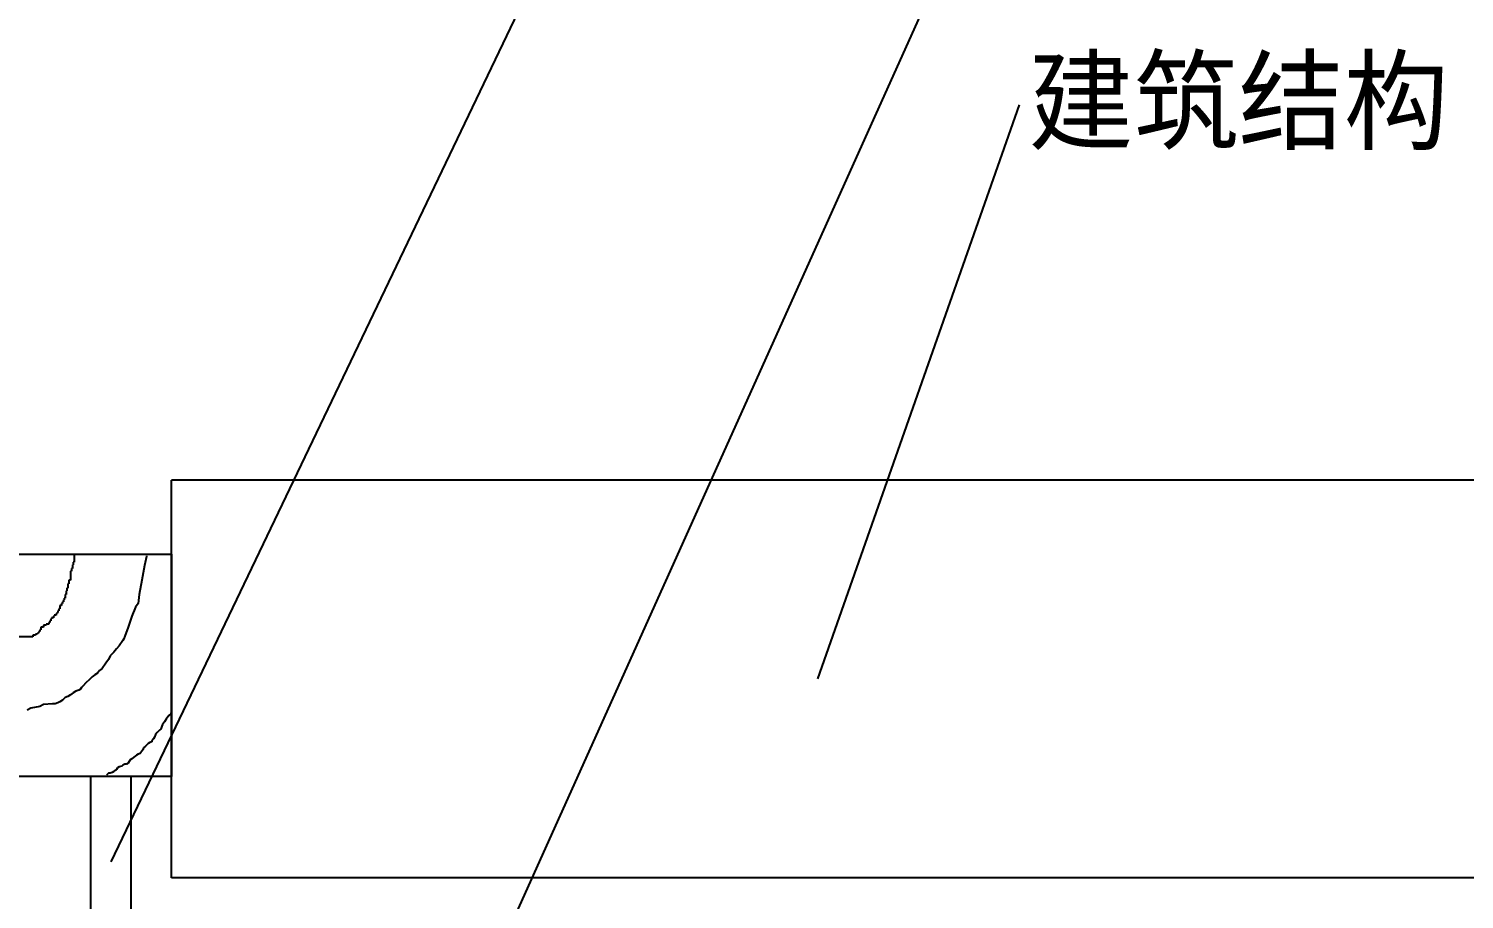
# Model space of a CAD drawing. Header units: metres. Extents: x 223 to 5375, y 130 to 7012.
# Drawn here: x 1751 to 2816, y 1162 to 1808 of the extents above; entities that cross this region are included whole.
import ezdxf

# ---------------------------------------------------------------- set-up
doc = ezdxf.new("R2010")
doc.units = ezdxf.units.M
for name, color, linetype in [('2', 2, 'Continuous'), ('4', 4, 'Continuous'), ('BH', 3, 'Continuous'), ('DIM', 3, 'Continuous'), ('TEXT', 3, 'Continuous')]:
    doc.layers.add(name, color=color, linetype=linetype)
doc.dimstyles.get("Standard").update_dxf_attribs({"dimtxt": 2.5, "dimasz": 2.5, "dimexe": 1.25, "dimexo": 0.625, "dimtad": 1, "dimcen": 2.5, "dimazin": 3, "dimtfac": 1, "dimtmove": 0, "dimatfit": 3})

msp = doc.modelspace()

# ---------------------------------------------------------------- hatches: boundary and pattern name
at = {"layer": 'BH'}
h = msp.add_hatch(dxfattribs=at)
h.set_pattern_fill('ANSI31', scale=1000)
h.paths.add_polyline_path([(3216, 1178.43), (3249.87, 1473.43), (1856.75, 1473.43), (1856.75, 1178.43)])

# ---------------------------------------------------------------- linework, layer by layer
at = {"layer": '2'}
for p, q in [((3249.87, 1473.43), (1856.75, 1473.43)), ((1856.75, 1178.43), (1856.75, 1473.43)), ((3216, 1178.43), (1856.75, 1178.43))]:
    msp.add_line(p, q, dxfattribs=at)
at = {"layer": '4'}
msp.add_line((1826.75, 1118.43), (1826.75, 1253.43), dxfattribs=at)
msp.add_lwpolyline([(1706.75, 1275.93), (1706.75, 1328.43), (1736.75, 1328.43), (1736.75, 1418.43), (1856.75, 1418.43), (1856.75, 1253.43), (1729.25, 1253.43)], close=True, dxfattribs=at)
msp.add_lwpolyline([(1826.75, 1148.43), (1796.75, 1148.43), (1796.75, 1253.43)], dxfattribs=at)
at = {"layer": 'BH'}
for p, q in [((1784.42, 1418.05), (1784.42, 1412.69)), ((1837.97, 1417.38), (1837.97, 1416.71)), ((1782.41, 1408), (1782.41, 1405.99)), ((1783.08, 1408), (1782.41, 1408)), ((1783.08, 1410.68), (1783.08, 1408)), ((1783.75, 1410.68), (1783.08, 1410.68)), ((1783.75, 1412.69), (1783.75, 1410.68)), ((1784.42, 1412.69), (1783.75, 1412.69)), ((1836.63, 1410.01), (1834.63, 1399.3)), ((1837.97, 1416.71), (1836.63, 1410.01)), ((1779.73, 1396.62), (1779.73, 1393.27)), ((1780.4, 1396.62), (1779.73, 1396.62)), ((1780.4, 1399.3), (1780.4, 1396.62)), ((1781.74, 1399.3), (1780.4, 1399.3)), ((1781.74, 1405.99), (1781.74, 1399.3)), ((1782.41, 1405.99), (1781.74, 1405.99)), ((1834.63, 1399.3), (1832.62, 1388.58)), ((1777.05, 1385.9), (1777.05, 1384.56)), ((1777.72, 1385.9), (1777.05, 1385.9)), ((1777.72, 1388.58), (1777.72, 1385.9)), ((1778.39, 1388.58), (1777.72, 1388.58)), ((1778.39, 1391.26), (1778.39, 1388.58)), ((1779.06, 1391.26), (1778.39, 1391.26)), ((1779.06, 1393.27), (1779.06, 1391.26)), ((1779.73, 1393.27), (1779.06, 1393.27)), ((1832.62, 1388.58), (1831.95, 1381.88)), ((1771.03, 1374.51), (1771.03, 1373.17)), ((1771.7, 1374.51), (1771.03, 1374.51)), ((1771.7, 1375.18), (1771.7, 1374.51)), ((1772.37, 1375.18), (1771.7, 1375.18)), ((1772.37, 1376.52), (1772.37, 1375.18)), ((1773.04, 1376.52), (1772.37, 1376.52)), ((1773.04, 1377.86), (1773.04, 1376.52)), ((1773.71, 1377.86), (1773.04, 1377.86)), ((1773.71, 1380.54), (1773.71, 1377.86)), ((1775.05, 1380.54), (1773.71, 1380.54)), ((1775.72, 1381.88), (1775.05, 1381.88)), ((1775.05, 1381.88), (1775.05, 1380.54)), ((1775.72, 1383.22), (1775.72, 1381.88)), ((1776.38, 1383.22), (1775.72, 1383.22)), ((1776.38, 1384.56), (1776.38, 1383.22)), ((1777.05, 1384.56), (1776.38, 1384.56)), ((1829.94, 1379.2), (1827.26, 1372.5)), ((1831.95, 1381.88), (1829.94, 1379.2)), ((1759.65, 1364.46), (1759.65, 1362.45)), ((1761.66, 1364.46), (1759.65, 1364.46)), ((1761.66, 1365.8), (1761.66, 1364.46)), ((1763.67, 1365.8), (1761.66, 1365.8)), ((1763.67, 1366.47), (1763.67, 1365.8)), ((1765.67, 1366.47), (1763.67, 1366.47)), ((1765.67, 1367.81), (1765.67, 1366.47)), ((1766.34, 1367.81), (1765.67, 1367.81)), ((1766.34, 1369.15), (1766.34, 1367.81)), ((1767.01, 1369.15), (1766.34, 1369.15)), ((1767.01, 1370.49), (1767.01, 1369.15)), ((1767.68, 1370.49), (1767.01, 1370.49)), ((1767.68, 1371.16), (1767.68, 1370.49)), ((1769.02, 1371.16), (1767.68, 1371.16)), ((1769.02, 1372.5), (1769.02, 1371.16)), ((1769.69, 1372.5), (1769.02, 1372.5)), ((1769.69, 1373.17), (1769.69, 1372.5)), ((1771.03, 1373.17), (1769.69, 1373.17)), ((1824.58, 1364.46), (1821.91, 1357.76)), ((1827.26, 1372.5), (1824.58, 1364.46)), ((1753.62, 1357.09), (1737.95, 1357.09)), ((1753.62, 1358.43), (1753.62, 1357.09)), ((1755.63, 1358.43), (1753.62, 1358.43)), ((1755.63, 1359.1), (1755.63, 1358.43)), ((1756.97, 1359.1), (1755.63, 1359.1)), ((1756.97, 1359.77), (1756.97, 1359.1)), ((1757.64, 1359.77), (1756.97, 1359.77)), ((1757.64, 1360.44), (1757.64, 1359.77)), ((1758.31, 1360.44), (1757.64, 1360.44)), ((1758.31, 1361.11), (1758.31, 1360.44)), ((1758.98, 1361.11), (1758.31, 1361.11)), ((1758.98, 1362.45), (1758.98, 1361.11)), ((1759.65, 1362.45), (1758.98, 1362.45)), ((1820.57, 1354.42), (1817.89, 1350.4)), ((1821.24, 1355.76), (1820.57, 1354.42)), ((1821.91, 1357.76), (1821.24, 1355.76)), ((1811.2, 1343.03), (1809.86, 1340.35)), ((1813.87, 1345.71), (1811.2, 1343.03)), ((1815.88, 1348.39), (1813.87, 1345.71)), ((1817.89, 1350.4), (1815.88, 1348.39)), ((1803.16, 1332.31), (1801.82, 1330.3)), ((1805.17, 1333.65), (1803.16, 1332.31)), ((1807.85, 1337.67), (1805.17, 1333.65)), ((1809.86, 1340.35), (1807.85, 1337.67)), ((1793.12, 1322.93), (1791.11, 1320.92)), ((1795.8, 1325.61), (1793.12, 1322.93)), ((1797.81, 1327.62), (1795.8, 1325.61)), ((1799.82, 1328.96), (1797.81, 1327.62)), ((1801.82, 1330.3), (1799.82, 1328.96)), ((1777.72, 1312.22), (1775.72, 1310.21)), ((1779.73, 1312.89), (1777.72, 1312.22)), ((1781.74, 1314.22), (1779.73, 1312.89)), ((1783.75, 1315.56), (1781.74, 1314.22)), ((1785.76, 1316.9), (1783.75, 1315.56)), ((1787.77, 1317.57), (1785.76, 1316.9)), ((1789.1, 1318.24), (1787.77, 1317.57)), ((1789.77, 1319.58), (1789.1, 1318.24)), ((1791.11, 1320.92), (1789.77, 1319.58)), ((1752.29, 1304.18), (1749.61, 1302.84)), ((1758.98, 1305.52), (1752.29, 1304.18)), ((1761.66, 1306.86), (1758.98, 1305.52)), ((1768.35, 1307.53), (1761.66, 1306.86)), ((1770.36, 1307.53), (1768.35, 1307.53)), ((1772.37, 1308.2), (1770.36, 1307.53)), ((1773.71, 1308.87), (1772.37, 1308.2)), ((1775.72, 1310.21), (1773.71, 1308.87)), ((1856.05, 1300.16), (1854.71, 1298.82)), ((1856.05, 1300.83), (1856.05, 1300.16)), ((1849.35, 1290.78), (1848.68, 1288.77)), ((1850.02, 1292.12), (1849.35, 1290.78)), ((1851.36, 1294.13), (1850.02, 1292.12)), ((1852.7, 1296.14), (1851.36, 1294.13)), ((1854.71, 1298.82), (1852.7, 1296.14)), ((1840.65, 1278.72), (1839.31, 1278.05)), ((1841.99, 1279.39), (1840.65, 1278.72)), ((1843.33, 1281.4), (1841.99, 1280.06)), ((1841.99, 1280.06), (1841.99, 1279.39)), ((1844, 1282.74), (1843.33, 1281.4)), ((1844.67, 1284.75), (1844, 1282.74)), ((1846.01, 1286.09), (1844.67, 1284.75)), ((1847.35, 1287.43), (1846.01, 1286.09)), ((1848.01, 1288.1), (1847.35, 1287.43)), ((1848.68, 1288.77), (1848.01, 1288.1)), ((1828.6, 1268.01), (1827.26, 1266.67)), ((1830.61, 1269.35), (1828.6, 1268.01)), ((1831.95, 1270.02), (1830.61, 1269.35)), ((1833.29, 1270.69), (1831.95, 1270.02)), ((1833.96, 1271.35), (1833.29, 1270.69)), ((1835.3, 1273.36), (1833.96, 1271.35)), ((1835.96, 1274.7), (1835.3, 1273.36)), ((1837.3, 1276.04), (1835.96, 1274.7)), ((1838.64, 1277.38), (1837.3, 1276.04)), ((1839.31, 1278.05), (1838.64, 1277.38)), ((1813.87, 1257.29), (1812.53, 1256.62)), ((1814.54, 1257.96), (1813.87, 1257.29)), ((1815.21, 1257.96), (1814.54, 1257.96)), ((1815.88, 1258.63), (1815.21, 1257.96)), ((1816.55, 1259.97), (1815.88, 1258.63)), ((1817.89, 1260.64), (1816.55, 1259.97)), ((1819.9, 1261.31), (1817.89, 1260.64)), ((1820.57, 1261.98), (1819.9, 1261.31)), ((1821.91, 1262.65), (1820.57, 1261.98)), ((1823.25, 1262.65), (1821.91, 1262.65)), ((1824.58, 1263.32), (1823.25, 1262.65)), ((1825.25, 1264.66), (1824.58, 1263.32)), ((1825.92, 1266), (1825.25, 1264.66)), ((1827.26, 1266.67), (1825.92, 1266)), ((1809.19, 1255.28), (1808.52, 1254.61)), ((1809.86, 1255.95), (1809.19, 1255.28)), ((1811.2, 1255.95), (1809.86, 1255.95)), ((1812.53, 1256.62), (1811.2, 1255.95))]:
    msp.add_line(p, q, dxfattribs=at)

# ---------------------------------------------------------------- texts
at = {"layer": 'TEXT'}
msp.add_text('建筑结构', height=60, dxfattribs=at).set_placement((2492.49, 1724.93))

# ---------------------------------------------------------------- leaders
at = {"layer": 'DIM'}
for points in [[(1811.75, 1190.24), (2228.94, 2061.3)], [(1960.11, 813.47), (2448, 1897.5)], [(2336.35, 1325.93), (2485.79, 1751.82)]]:
    msp.add_leader(points, dimstyle='Standard', dxfattribs=at)

doc.saveas('drawing.dxf')
